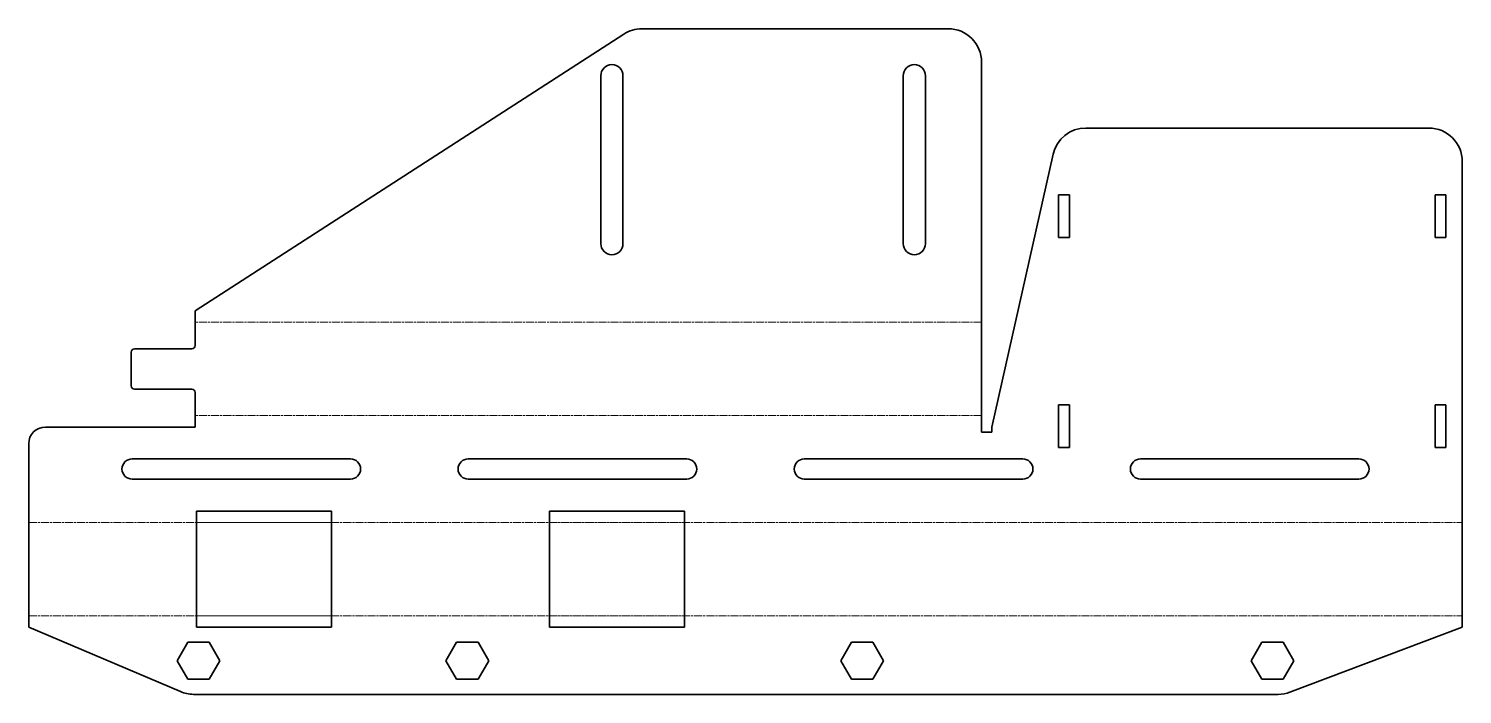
# Model space of a CAD drawing. Header units: millimetres. Extents: x 0 to 426, y 0 to 198.
import ezdxf

# ---------------------------------------------------------------- set-up
doc = ezdxf.new("R2010")
doc.units = ezdxf.units.MM
doc.linetypes.add('Chain', pattern=[13.68, 9.12, -1.14, 2.28, -1.14])
doc.layers.add('SIMUMAK Bend Centerline (ISO)', color=7, linetype='Chain', lineweight=9)
doc.layers.add('SIMUMAK Visible (ISO)', color=7, linetype='Continuous', lineweight=35)

# ---------------------------------------------------------------- blocks, each defined once
blk = doc.blocks.new('SIL-027-URSI-01_Sheet_7_SIL-027-URSI-01 (Desplegada)')
at = {"layer": 'SIMUMAK Bend Centerline (ISO)', "ltscale": 0.263158}
for p, q in [((70.25, 11.68), (-163.75, 11.68)), ((70.25, -16.11), (-163.75, -16.11)), ((-213.25, -47.89), (213.25, -47.89)), ((-163.35, -47.89), (-123.15, -47.89)), ((-58.35, -47.89), (-18.15, -47.89)), ((-213.25, -75.68), (213.25, -75.68)), ((-163.35, -75.68), (-123.15, -75.68)), ((-58.35, -75.68), (-18.15, -75.68))]:
    blk.add_line(p, q, dxfattribs=at)
at = {"layer": 'SIMUMAK Visible (ISO)'}
for p, q in [((60.25, 99.07), (-30.8, 99.07)), ((-36.23, 97.47), (-163.75, 15.07)), ((70.25, 89.07), (70.25, -21)), ((-43.05, 35.07), (-43.05, 85.07)), ((-36.45, 85.07), (-36.45, 35.07)), ((46.95, 35.07), (46.95, 85.07)), ((53.55, 85.07), (53.55, 35.07)), ((203.25, 69.5), (101.25, 69.5)), ((91.5, 61.69), (73.25, -19.5)), ((213.25, -79.07), (213.25, 59.5)), ((93.15, 49.6), (96.35, 49.6)), ((93.15, 36.9), (93.15, 49.6)), ((96.35, 49.6), (96.35, 36.9)), ((205.15, 36.9), (205.15, 49.6)), ((205.15, 49.6), (208.35, 49.6)), ((208.35, 49.6), (208.35, 36.9)), ((96.35, 36.9), (93.15, 36.9)), ((208.35, 36.9), (205.15, 36.9)), ((-163.75, 15.07), (-163.75, 4.79)), ((-182.75, 2.79), (-182.75, -7.21)), ((-164.75, 3.79), (-181.75, 3.79)), ((-181.75, -8.21), (-164.75, -8.21)), ((-163.75, -9.21), (-163.75, -19.5)), ((93.15, -12.9), (96.35, -12.9)), ((93.15, -25.6), (93.15, -12.9)), ((96.35, -12.9), (96.35, -25.6)), ((205.15, -25.6), (205.15, -12.9)), ((205.15, -12.9), (208.35, -12.9)), ((208.35, -12.9), (208.35, -25.6)), ((-163.75, -19.5), (-208.25, -19.5)), ((73.25, -21), (70.25, -21)), ((73.25, -19.5), (73.25, -21)), ((-213.25, -79.07), (-213.25, -24.5)), ((-182.5, -29), (-117.5, -29)), ((-82.5, -29), (-17.5, -29)), ((17.5, -29), (82.5, -29)), ((96.35, -25.6), (93.15, -25.6)), ((117.5, -29), (182.5, -29)), ((208.35, -25.6), (205.15, -25.6)), ((-117.5, -35), (-182.5, -35)), ((-17.5, -35), (-82.5, -35)), ((82.5, -35), (17.5, -35)), ((182.5, -35), (117.5, -35)), ((-163.35, -79.07), (-163.35, -44.5)), ((-163.35, -44.5), (-123.15, -44.5)), ((-123.15, -44.5), (-123.15, -79.07)), ((-58.35, -79.07), (-58.35, -44.5)), ((-58.35, -44.5), (-18.15, -44.5)), ((-18.15, -44.5), (-18.15, -79.07)), ((-213.25, -79.07), (-168.13, -98.27)), ((-123.15, -79.07), (-163.35, -79.07)), ((-18.15, -79.07), (-58.35, -79.07)), ((161.96, -98.43), (213.25, -79.07)), ((-169.1, -89.07), (-165.93, -83.57)), ((-165.93, -83.57), (-159.57, -83.57)), ((-159.57, -83.57), (-156.4, -89.07)), ((-89.1, -89.07), (-85.93, -83.57)), ((-85.93, -83.57), (-79.57, -83.57)), ((-79.57, -83.57), (-76.4, -89.07)), ((28.4, -89.07), (31.57, -83.57)), ((31.57, -83.57), (37.93, -83.57)), ((37.93, -83.57), (41.1, -89.07)), ((150.4, -89.07), (153.57, -83.57)), ((153.57, -83.57), (159.93, -83.57)), ((159.93, -83.57), (163.1, -89.07)), ((-165.93, -94.57), (-169.1, -89.07)), ((-156.4, -89.07), (-159.57, -94.57)), ((-85.93, -94.57), (-89.1, -89.07)), ((-76.4, -89.07), (-79.57, -94.57)), ((31.57, -94.57), (28.4, -89.07)), ((41.1, -89.07), (37.93, -94.57)), ((153.57, -94.57), (150.4, -89.07)), ((163.1, -89.07), (159.93, -94.57)), ((-159.57, -94.57), (-165.93, -94.57)), ((-79.57, -94.57), (-85.93, -94.57)), ((37.93, -94.57), (31.57, -94.57)), ((159.93, -94.57), (153.57, -94.57)), ((-164.21, -99.07), (158.43, -99.07))]:
    blk.add_line(p, q, dxfattribs=at)
at = {"layer": 'SIMUMAK Visible (ISO)', "extrusion": (0, 0, -1)}
for centre, radius, start, end in [((30.8, 89.07), 10, 57.1313, 90), ((-60.25, 89.07), 10, 90, 180), ((39.75, 85.07), 3.3, 360, 180), ((-50.25, 85.07), 3.3, 0, 180), ((-101.25, 59.5), 10, 12.6651, 90), ((-203.25, 59.5), 10, 90, 180), ((39.75, 35.07), 3.3, 180, 360), ((-50.25, 35.07), 3.3, 180, 360), ((181.75, 2.79), 1, 360, 90), ((181.75, -7.21), 1, 270, 0), ((208.25, -24.5), 5, 360, 90), ((182.5, -32), 3, 270, 90), ((117.5, -32), 3, 90, 270), ((82.5, -32), 3, 270, 90), ((17.5, -32), 3, 90, 270), ((-17.5, -32), 3, 270, 90), ((-82.5, -32), 3, 90, 270), ((-117.5, -32), 3, 270, 90), ((-182.5, -32), 3, 90, 270), ((164.21, -89.07), 10, 270, 293.0513), ((-158.43, -89.07), 10, 249.3256, 270)]:
    blk.add_arc(centre, radius, start, end, dxfattribs=at)
at = {"layer": 'SIMUMAK Visible (ISO)'}
for centre, start, end in [((-164.75, 4.79), 270, 0), ((-164.75, -9.21), 360, 90)]:
    blk.add_arc(centre, 1, start, end, dxfattribs=at)

msp = doc.modelspace()

# ---------------------------------------------------------------- block references
msp.add_blockref('SIL-027-URSI-01_Sheet_7_SIL-027-URSI-01 (Desplegada)', (213.25, 99.07))

doc.saveas('drawing.dxf')
